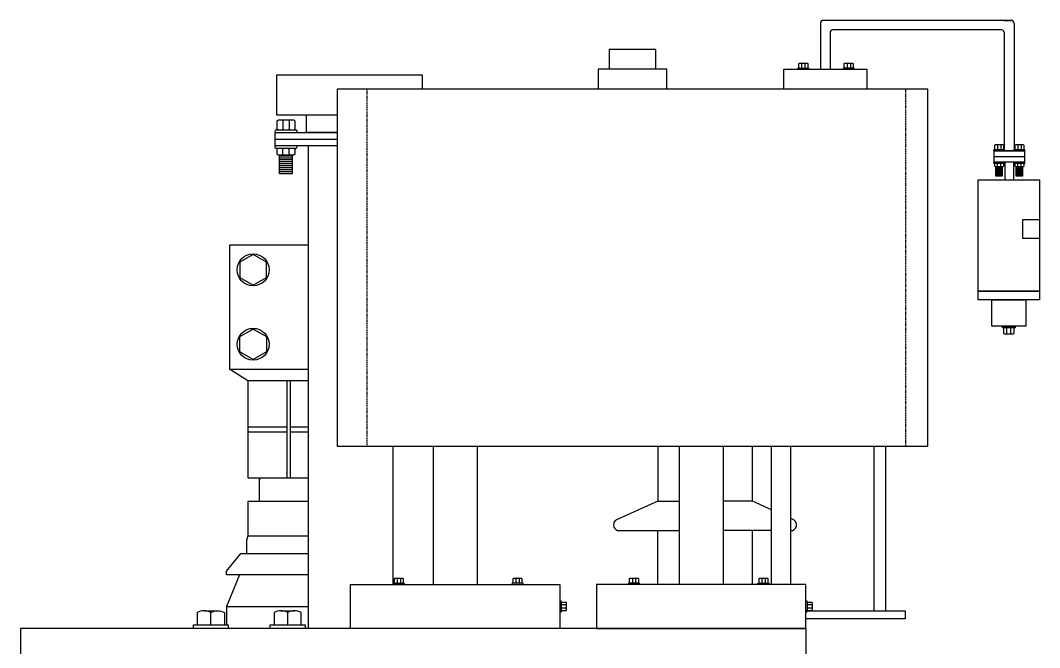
# Model space of a CAD drawing. Header units: millimetres. Extents: x 20927 to 53748, y 38421 to 54891.
# Drawn here: x 50263 to 51126, y 53131 to 53661 of the extents above; entities that cross this region are included whole.
import ezdxf

# ---------------------------------------------------------------- set-up
doc = ezdxf.new("R2010")
doc.units = ezdxf.units.MM
doc.linetypes.add('DASHEDX2', pattern=[1.5, 1, -0.5])
doc.layers.add('Btrans.', color=2, linetype='Continuous')
doc.layers.add('HIGHT', color=8, linetype='Continuous')

# ---------------------------------------------------------------- blocks, each defined once
blk = doc.blocks.new('A$C6F5A6055-flat-6')
at = {"layer": 'HIGHT'}
for p, q in [((0, 262.63), (0, 223.89)), ((161.45, 265.13), (2.5, 265.13)), ((155.84, 265.13), (161.45, 265.13)), ((163.95, 262.63), (163.95, 154.69)), ((8.12, 254.51), (8.12, 223.89)), ((153.34, 257.01), (10.62, 257.01)), ((155.84, 154.69), (155.84, 254.51)), ((147.11, 155.63), (155.55, 155.63)), ((155.49, 155.63), (147.52, 155.63)), ((147.6, 159.54), (148.07, 160.01)), ((147.6, 156.1), (147.6, 159.54)), ((148.07, 155.63), (147.6, 156.1)), ((148.07, 160.01), (149.94, 160.01)), ((148.07, 155.63), (154.59, 155.63)), ((149.48, 160.01), (149.94, 159.54)), ((149.94, 156.1), (149.48, 155.63)), ((149.94, 160.01), (152.71, 160.01)), ((150.41, 160.01), (149.94, 159.54)), ((149.94, 159.54), (149.94, 156.1)), ((149.94, 156.1), (150.41, 155.63)), ((152.24, 160.01), (152.71, 159.54)), ((152.71, 156.1), (152.24, 155.63)), ((152.71, 160.01), (154.59, 160.01)), ((153.18, 160.01), (152.71, 159.54)), ((152.71, 159.54), (152.71, 156.1)), ((152.71, 156.1), (153.18, 155.63)), ((154.59, 160.01), (155.05, 159.54)), ((155.05, 156.1), (154.59, 155.63)), ((155.05, 159.54), (155.05, 156.1)), ((164.31, 155.63), (172.74, 155.63)), ((172.69, 155.63), (164.72, 155.63)), ((164.8, 159.54), (165.27, 160.01)), ((164.8, 156.1), (164.8, 159.54)), ((165.27, 155.63), (164.8, 156.1)), ((165.27, 160.01), (167.14, 160.01)), ((165.27, 155.63), (171.78, 155.63)), ((166.67, 160.01), (167.14, 159.54)), ((167.14, 156.1), (166.67, 155.63)), ((167.61, 160.01), (167.14, 159.54)), ((167.14, 160.01), (169.91, 160.01)), ((167.14, 159.54), (167.14, 156.1)), ((167.14, 156.1), (167.61, 155.63)), ((169.44, 160.01), (169.91, 159.54)), ((169.91, 156.1), (169.44, 155.63)), ((170.38, 160.01), (169.91, 159.54)), ((169.91, 160.01), (171.78, 160.01)), ((169.91, 159.54), (169.91, 156.1)), ((169.91, 156.1), (170.38, 155.63)), ((171.78, 160.01), (172.25, 159.54)), ((172.25, 156.1), (171.78, 155.63)), ((172.25, 159.54), (172.25, 156.1)), ((147.05, 149.94), (172.74, 149.94)), ((155.55, 154.7), (147.11, 154.7)), ((148.98, 154.7), (153.67, 154.7)), ((163.95, 154.69), (155.84, 154.69)), ((172.74, 154.69), (164.31, 154.69)), ((166.18, 154.69), (170.87, 154.69)), ((147.11, 145.18), (155.55, 145.18)), ((155.55, 144.24), (147.11, 144.24)), ((147.16, 144.24), (155.13, 144.24)), ((147.6, 143.77), (148.07, 144.24)), ((147.6, 141.74), (147.6, 143.77)), ((148.07, 141.27), (147.6, 141.74)), ((154.59, 144.24), (148.07, 144.24)), ((149.94, 141.27), (148.07, 141.27)), ((148.62, 133.38), (148.62, 141.27)), ((154.02, 140.92), (148.62, 140.92)), ((154.02, 140.08), (148.62, 140.08)), ((154.02, 140.08), (148.62, 140.08)), ((154.02, 139.24), (148.62, 139.24)), ((154.02, 139.24), (148.62, 139.24)), ((154.02, 138.4), (148.62, 138.4)), ((154.02, 138.4), (148.62, 138.4)), ((153.67, 145.18), (148.98, 145.18)), ((149.94, 143.77), (149.48, 144.24)), ((149.48, 141.27), (149.94, 141.74)), ((149.94, 143.77), (150.41, 144.24)), ((149.94, 141.74), (149.94, 143.77)), ((150.41, 141.27), (149.94, 141.74)), ((152.71, 141.27), (149.94, 141.27)), ((152.71, 143.77), (152.24, 144.24)), ((152.24, 141.27), (152.71, 141.74)), ((152.71, 143.77), (153.18, 144.24)), ((152.71, 141.74), (152.71, 143.77)), ((153.18, 141.27), (152.71, 141.74)), ((154.59, 141.27), (152.71, 141.27)), ((154.02, 141.27), (154.02, 133.38)), ((154.59, 144.24), (155.05, 143.77)), ((155.05, 141.74), (154.59, 141.27)), ((155.05, 143.77), (155.05, 141.74)), ((156.26, 145.18), (156.26, 130.1)), ((163.51, 145.18), (163.51, 130.1)), ((164.31, 145.18), (172.74, 145.18)), ((172.74, 144.24), (164.31, 144.24)), ((164.36, 144.24), (172.33, 144.24)), ((164.8, 143.78), (165.27, 144.24)), ((164.8, 141.74), (164.8, 143.78)), ((165.27, 141.27), (164.8, 141.74)), ((171.78, 144.24), (165.27, 144.24)), ((167.14, 141.27), (165.27, 141.27)), ((165.82, 133.38), (165.82, 141.27)), ((171.22, 140.92), (165.82, 140.92)), ((171.22, 140.08), (165.82, 140.08)), ((171.22, 140.08), (165.82, 140.08)), ((171.22, 139.24), (165.82, 139.24)), ((171.22, 139.24), (165.82, 139.24)), ((171.22, 138.41), (165.82, 138.41)), ((171.22, 138.41), (165.82, 138.41)), ((170.87, 145.18), (166.18, 145.18)), ((167.14, 143.78), (166.67, 144.24)), ((166.67, 141.27), (167.14, 141.74)), ((167.14, 143.78), (167.61, 144.24)), ((167.14, 141.74), (167.14, 143.78)), ((167.61, 141.27), (167.14, 141.74)), ((169.91, 141.27), (167.14, 141.27)), ((169.91, 143.78), (169.44, 144.24)), ((169.44, 141.27), (169.91, 141.74)), ((169.91, 143.78), (170.38, 144.24)), ((169.91, 141.74), (169.91, 143.78)), ((170.38, 141.27), (169.91, 141.74)), ((171.78, 141.27), (169.91, 141.27)), ((171.22, 141.27), (171.22, 133.38)), ((171.78, 144.24), (172.25, 143.78)), ((172.25, 141.74), (171.78, 141.27)), ((172.25, 143.78), (172.25, 141.74)), ((154.02, 137.57), (148.62, 137.57)), ((154.02, 137.57), (148.62, 137.57)), ((154.02, 136.73), (148.62, 136.73)), ((154.02, 136.73), (148.62, 136.73)), ((154.02, 135.89), (148.62, 135.89)), ((154.02, 135.89), (148.62, 135.89)), ((154.02, 135.05), (148.62, 135.05)), ((154.02, 135.05), (148.62, 135.05)), ((154.02, 134.22), (148.62, 134.22)), ((154.02, 134.22), (148.62, 134.22)), ((154.02, 133.38), (148.62, 133.38)), ((171.22, 137.57), (165.82, 137.57)), ((171.22, 137.57), (165.82, 137.57)), ((171.22, 136.73), (165.82, 136.73)), ((171.22, 136.73), (165.82, 136.73)), ((171.22, 135.9), (165.82, 135.9)), ((171.22, 135.9), (165.82, 135.9)), ((171.22, 135.06), (165.82, 135.06)), ((171.22, 135.06), (165.82, 135.06)), ((171.22, 134.22), (165.82, 134.22)), ((171.22, 134.22), (165.82, 134.22)), ((171.22, 133.38), (165.82, 133.38)), ((164.64, 6.38), (154.51, 6.38)), ((154.51, 5.25), (164.64, 5.25)), ((164.57, 5.25), (155.01, 5.25)), ((155.67, 5.25), (155.1, 4.69)), ((155.1, 4.69), (155.1, 0.56)), ((155.1, 0.56), (155.67, 0)), ((155.67, 5.25), (163.48, 5.25)), ((156.76, 6.38), (162.39, 6.38)), ((157.92, 4.69), (157.35, 5.25)), ((157.35, 0), (157.92, 0.56)), ((157.92, 4.69), (158.48, 5.25)), ((157.92, 0.56), (157.92, 4.69)), ((158.48, 0), (157.92, 0.56)), ((161.23, 4.69), (160.67, 5.25)), ((160.67, 0), (161.23, 0.56)), ((161.23, 4.69), (161.8, 5.25)), ((161.23, 0.56), (161.23, 4.69)), ((161.8, 0), (161.23, 0.56)), ((164.05, 4.69), (163.48, 5.25)), ((163.48, 0), (164.05, 0.56)), ((164.05, 0.56), (164.05, 4.69)), ((155.67, 0), (157.92, 0)), ((157.92, 0), (161.23, 0)), ((161.23, 0), (163.48, 0))]:
    blk.add_line(p, q, dxfattribs=at)
for points in [[(147.05, 154.69), (172.74, 154.69), (172.74, 145.18), (147.05, 145.18)], [(133.56, 130.1), (185.59, 130.1), (185.59, 35.96), (133.56, 35.96)], [(133.56, 35.96), (185.59, 35.96), (185.59, 35.96), (133.56, 35.96)], [(133.56, 35.96), (185.59, 35.96), (185.59, 28.79), (133.56, 28.79)], [(145.22, 28.79), (173.93, 28.79), (173.93, 6.38), (145.22, 6.38)]]:
    blk.add_lwpolyline(points, close=True, dxfattribs=at)
blk.add_lwpolyline([(185.59, 80.51), (171.32, 80.51), (171.32, 96.68), (185.59, 96.68)], dxfattribs=at)
for centre, radius, start, end in [((2.5, 262.63), 2.5, 90, 180), ((161.45, 262.63), 2.5, 0, 90), ((10.62, 254.51), 2.5, 90, 180), ((153.34, 254.51), 2.5, 0, 90), ((147.05, 155.17), 0.473, 82.73479, 277.26521), ((155.61, 155.17), 0.473, 262.73479, 97.26521), ((164.25, 155.16), 0.473, 82.73479, 277.26521), ((172.8, 155.16), 0.473, 262.73479, 97.26521), ((147.05, 144.71), 0.473, 82.73479, 277.26521), ((155.61, 144.71), 0.473, 262.73479, 97.26521), ((164.25, 144.71), 0.473, 82.73479, 277.26521), ((172.8, 144.71), 0.473, 262.73479, 97.26521), ((154.44, 5.82), 0.567, 82.73479, 277.26521), ((164.71, 5.82), 0.567, 262.73479, 97.26521)]:
    blk.add_arc(centre, radius, start, end, dxfattribs=at)

msp = doc.modelspace()

# ---------------------------------------------------------------- linework, layer by layer
at = {"layer": 'Btrans.'}
for p, q in [((50262.65, 53146.59), (50262.65, 51537.53)), ((50927.74, 53146.59), (50262.74, 53146.59)), ((50927.65, 53146.59), (50927.65, 51537.53))]:
    msp.add_line(p, q, dxfattribs=at)
at = {"layer": 'HIGHT'}
for p, q in [((50924.13, 53624.79), (50924.13, 53621.35)), ((50926.9, 53624.79), (50926.9, 53621.35)), ((50962.6, 53624.79), (50962.6, 53621.35)), ((50965.36, 53624.79), (50965.36, 53621.35)), ((50485.77, 53577.18), (50484.83, 53576.24)), ((50491.3, 53577.18), (50490.36, 53576.24)), ((50484.83, 53569.36), (50485.77, 53568.43)), ((50490.36, 53569.36), (50491.3, 53568.43)), ((50484.72, 53552.28), (50485.65, 53553.21)), ((50485.65, 53547.27), (50484.72, 53548.21)), ((50490.25, 53552.28), (50491.19, 53553.21)), ((50491.19, 53547.27), (50490.25, 53548.21)), ((50492.87, 53546.56), (50482.07, 53546.56)), ((50492.87, 53544.89), (50482.07, 53544.89)), ((50492.87, 53543.22), (50482.07, 53543.22)), ((50492.87, 53541.54), (50482.07, 53541.54)), ((50492.87, 53539.87), (50482.07, 53539.87)), ((50492.87, 53538.19), (50482.07, 53538.19)), ((50492.87, 53536.52), (50482.07, 53536.52)), ((50492.87, 53534.84), (50482.07, 53534.84)), ((50492.87, 53533.17), (50482.07, 53533.17)), ((50455.2, 53356.24), (50439.7, 53366.24)), ((50488.2, 53356.24), (50488.2, 53274.24)), ((50491.2, 53356.24), (50491.2, 53274.24)), ((50455.2, 53317.31), (50488.2, 53317.31)), ((50491.2, 53317.31), (50506.6, 53317.31)), ((50455.2, 53313.18), (50488.2, 53313.18)), ((50491.2, 53313.18), (50506.6, 53313.18)), ((50882.38, 53254.53), (50857.85, 53254.53)), ((50802.38, 53184.09), (50802.38, 53229.53)), ((50898.66, 53229.53), (50857.85, 53229.53)), ((50882.38, 53184.09), (50882.38, 53229.53)), ((50581.17, 53189.41), (50581.64, 53188.94)), ((50581.64, 53185.5), (50581.17, 53185.03)), ((50584.87, 53189.41), (50584.4, 53188.94)), ((50584.4, 53185.5), (50584.87, 53185.03)), ((50681.77, 53189.41), (50682.23, 53188.94)), ((50682.23, 53185.5), (50681.77, 53185.03)), ((50685.47, 53189.41), (50685, 53188.94)), ((50685, 53185.5), (50685.47, 53185.03)), ((50780.34, 53189.41), (50780.81, 53188.94)), ((50780.81, 53185.5), (50780.34, 53185.03)), ((50784.05, 53189.41), (50783.58, 53188.94)), ((50783.58, 53185.5), (50784.05, 53185.03)), ((50889.98, 53189.41), (50890.44, 53188.94)), ((50890.44, 53185.5), (50889.98, 53185.03)), ((50893.68, 53189.41), (50893.21, 53188.94)), ((50893.21, 53185.5), (50893.68, 53185.03)), ((50418.18, 53161.71), (50429.73, 53161.71)), ((50437.2, 53165.24), (50437.2, 53149.95)), ((50483.18, 53161.71), (50494.73, 53161.71)), ((50488.95, 53149.95), (50488.95, 53160.14)), ((50720.94, 53166.72), (50720.47, 53167.19)), ((50720.94, 53163.96), (50720.47, 53163.49)), ((50724.85, 53167.19), (50724.38, 53166.72)), ((50724.85, 53163.49), (50724.38, 53163.96)), ((50929.15, 53166.72), (50928.68, 53167.19)), ((50929.15, 53163.96), (50928.68, 53163.49)), ((50933.06, 53167.19), (50932.59, 53166.72)), ((50933.06, 53163.49), (50932.59, 53163.96))]:
    msp.add_line(p, q, dxfattribs=at)
at = {"layer": 'HIGHT', "linetype": 'DASHEDX2'}
for p, q in [((50555.98, 53603.23), (50555.98, 53300.89)), ((51012.23, 53300.89), (51012.23, 53603.23))]:
    msp.add_line(p, q, dxfattribs=at)
at = {"layer": 'HIGHT'}
for points in [[(50800.73, 53619.94), (50800.73, 53636.66), (50761.22, 53636.66), (50761.22, 53619.94)], [(50922.26, 53620.88), (50921.79, 53621.35), (50921.79, 53624.79), (50922.26, 53625.26), (50928.78, 53625.26), (50929.24, 53624.79), (50929.24, 53621.35), (50928.78, 53620.88)], [(50924.6, 53625.26), (50924.13, 53624.79), (50923.67, 53625.26)], [(50926.43, 53625.26), (50926.9, 53624.79), (50927.37, 53625.26)], [(50960.72, 53620.88), (50960.25, 53621.35), (50960.25, 53624.79), (50960.72, 53625.26), (50967.24, 53625.26), (50967.71, 53624.79), (50967.71, 53621.35), (50967.24, 53620.88)], [(50963.06, 53625.26), (50962.6, 53624.79), (50962.13, 53625.26)], [(50964.89, 53625.26), (50965.36, 53624.79), (50965.83, 53625.26)], [(50810.11, 53603.23), (50810.11, 53619.94), (50751.84, 53619.94), (50751.84, 53603.23)], [(50909.03, 53603.23), (50909.03, 53619.94), (50979.3, 53619.94), (50979.3, 53603.23)], [(50924.6, 53620.88), (50924.13, 53621.35), (50923.67, 53620.88)], [(50927.37, 53620.88), (50926.9, 53621.35), (50926.43, 53620.88)], [(50963.06, 53620.88), (50962.6, 53621.35), (50962.13, 53620.88)], [(50965.83, 53620.88), (50965.36, 53621.35), (50964.89, 53620.88)], [(50530.98, 53581.19), (50479.74, 53581.19), (50479.74, 53615.24), (50602.85, 53615.24), (50602.85, 53603.23)], [(50481.08, 53568.43), (50480.14, 53569.36), (50480.14, 53576.24), (50481.08, 53577.18), (50494.11, 53577.18), (50495.05, 53576.24), (50495.05, 53569.36), (50494.11, 53568.43)], [(50483.89, 53577.18), (50484.83, 53576.24), (50484.83, 53569.36), (50483.89, 53568.43)], [(50489.42, 53577.18), (50490.36, 53576.24), (50490.36, 53569.36), (50489.42, 53568.43)], [(50530.98, 53566.49), (50504.9, 53566.49), (50504.9, 53581.19)], [(50530.98, 53555.27), (50478.38, 53555.27), (50478.38, 53566.55), (50530.98, 53566.55)], [(50478.38, 53560.91), (50530.98, 53560.91)], [(50494, 53553.21), (50494.94, 53552.28), (50494.94, 53548.21), (50494, 53547.27), (50480.97, 53547.27), (50480.03, 53548.21), (50480.03, 53552.28), (50480.97, 53553.21)], [(50483.78, 53547.27), (50484.72, 53548.21), (50484.72, 53552.28), (50483.78, 53553.21)], [(50489.31, 53547.27), (50490.25, 53548.21), (50490.25, 53552.28), (50489.31, 53553.21)], [(50542.24, 53146.59), (50542.24, 53184.09), (50719.53, 53184.09), (50719.53, 53146.59), (50506.6, 53146.59), (50506.6, 53555.27)], [(50492.87, 53547.27), (50492.87, 53531.49), (50482.07, 53531.49), (50482.07, 53547.27)], [(50506.6, 53471.24), (50439.7, 53471.24), (50439.7, 53366.24), (50506.6, 53366.24)], [(50506.6, 53356.24), (50455.2, 53356.24), (50455.2, 53274.24), (50506.6, 53274.24)], [(50577.88, 53300.89), (50577.88, 53184.09)], [(50612.14, 53300.89), (50612.14, 53184.09)], [(50649.64, 53184.09), (50649.64, 53300.89)], [(50802.38, 53300.89), (50802.38, 53254.53), (50820.35, 53254.53)], [(50820.35, 53300.89), (50820.35, 53184.09)], [(50857.85, 53184.09), (50857.85, 53300.89)], [(50898.66, 53247.23), (50882.38, 53254.53), (50882.38, 53300.89)], [(50898.66, 53184.09), (50898.66, 53300.89)], [(50914.83, 53300.89), (50914.83, 53184.09)], [(50985.54, 53161.81), (50985.54, 53300.89)], [(50995.06, 53300.89), (50995.06, 53161.81)], [(50466.01, 53274.25), (50464.7, 53272.94), (50464.7, 53254.24)], [(50506.6, 53254.09), (50455.2, 53254.24), (50455.2, 53225.24), (50506.6, 53225.24)], [(50455.2, 53225.24), (50454.2, 53221.24), (50454.2, 53210.24)], [(50506.6, 53192.24), (50437.2, 53192.24), (50437.2, 53195.24), (50449.2, 53210.24), (50506.6, 53210.24)], [(50448.2, 53192.24), (50437.2, 53165.24), (50506.6, 53165.24)], [(50579.76, 53185.03), (50579.29, 53185.5), (50579.29, 53188.94), (50579.76, 53189.41), (50586.28, 53189.41), (50586.75, 53188.94), (50586.75, 53185.5), (50586.28, 53185.03)], [(50582.11, 53189.41), (50581.64, 53188.94), (50581.64, 53185.5), (50582.11, 53185.03)], [(50583.94, 53189.41), (50584.4, 53188.94), (50584.4, 53185.5), (50583.94, 53185.03)], [(50680.36, 53185.03), (50679.89, 53185.5), (50679.89, 53188.94), (50680.36, 53189.41), (50686.88, 53189.41), (50687.34, 53188.94), (50687.34, 53185.5), (50686.88, 53185.03)], [(50682.7, 53189.41), (50682.23, 53188.94), (50682.23, 53185.5), (50682.7, 53185.03)], [(50684.53, 53189.41), (50685, 53188.94), (50685, 53185.5), (50684.53, 53185.03)], [(50778.94, 53185.03), (50778.47, 53185.5), (50778.47, 53188.94), (50778.94, 53189.41), (50785.45, 53189.41), (50785.92, 53188.94), (50785.92, 53185.5), (50785.45, 53185.03)], [(50781.28, 53189.41), (50780.81, 53188.94), (50780.81, 53185.5), (50781.28, 53185.03)], [(50783.11, 53189.41), (50783.58, 53188.94), (50783.58, 53185.5), (50783.11, 53185.03)], [(50888.57, 53185.03), (50888.1, 53185.5), (50888.1, 53188.94), (50888.57, 53189.41), (50895.09, 53189.41), (50895.55, 53188.94), (50895.55, 53185.5), (50895.09, 53185.03)], [(50890.91, 53189.41), (50890.44, 53188.94), (50890.44, 53185.5), (50890.91, 53185.03)], [(50892.74, 53189.41), (50893.21, 53188.94), (50893.21, 53185.5), (50892.74, 53185.03)], [(50720.47, 53168.6), (50720.94, 53169.07), (50724.38, 53169.07), (50724.85, 53168.6), (50724.85, 53162.08), (50724.38, 53161.61), (50720.94, 53161.61), (50720.47, 53162.08)], [(50928.68, 53168.6), (50929.15, 53169.07), (50932.59, 53169.07), (50933.06, 53168.6), (50933.06, 53162.08), (50932.59, 53161.61), (50929.15, 53161.61), (50928.68, 53162.08)], [(50724.85, 53166.25), (50724.38, 53166.72), (50720.94, 53166.72), (50720.47, 53166.25)], [(50724.85, 53164.43), (50724.38, 53163.96), (50720.94, 53163.96), (50720.47, 53164.43)], [(50927.74, 53161.81), (51011.79, 53161.81), (51011.79, 53155.01), (50927.74, 53155.01)], [(50933.06, 53166.25), (50932.59, 53166.72), (50929.15, 53166.72), (50928.68, 53166.25)], [(50933.06, 53164.43), (50932.59, 53163.96), (50929.15, 53163.96), (50928.68, 53164.43)], [(50409.25, 53146.59), (50409.25, 53149.95), (50438.66, 53149.95), (50438.66, 53146.59)], [(50474.25, 53146.59), (50474.25, 53149.95), (50503.66, 53149.95), (50503.66, 53146.59)]]:
    msp.add_lwpolyline(points, dxfattribs=at)
for points in [[(50921.3, 53619.94, -1.135579), (50921.3, 53620.88), (50929.74, 53620.88, -1.135579), (50929.74, 53619.94)], [(50968.2, 53619.94, 1.135579), (50968.2, 53620.88), (50959.76, 53620.88, 1.135579), (50959.76, 53619.94)], [(50496.03, 53566.55, 1.135579), (50496.03, 53568.43), (50479.16, 53568.43, 1.135579), (50479.16, 53566.55)], [(50802.38, 53254.53), (50767.23, 53238.77, 0.753517), (50769.88, 53229.53), (50820.35, 53229.53)], [(50914.83, 53229.53), (50914.88, 53229.53, 0.753517), (50917.53, 53238.77), (50914.83, 53239.98)], [(50578.8, 53184.09, -1.135579), (50578.8, 53185.03), (50587.24, 53185.03, -1.135579), (50587.24, 53184.09)], [(50687.84, 53184.09, 1.135579), (50687.84, 53185.03), (50679.4, 53185.03, 1.135579), (50679.4, 53184.09)], [(50786.41, 53184.09, 1.135579), (50786.41, 53185.03), (50777.98, 53185.03, 1.135579), (50777.98, 53184.09)], [(50887.61, 53184.09, -1.135579), (50887.61, 53185.03), (50896.05, 53185.03, -1.135579), (50896.05, 53184.09)], [(50719.53, 53169.56, -1.135579), (50720.47, 53169.56), (50720.47, 53161.12, -1.135579), (50719.53, 53161.12)], [(50927.74, 53169.56, -1.135579), (50928.68, 53169.56), (50928.68, 53161.12, -1.135579), (50927.74, 53161.12)], [(50423.95, 53160.14, 0.27283), (50412.41, 53160.14), (50412.41, 53149.95)], [(50423.95, 53149.95), (50423.95, 53160.14, -0.27283), (50435.5, 53160.14), (50435.5, 53149.95)], [(50500.5, 53149.95), (50500.5, 53160.14, 0.27283), (50488.95, 53160.14, 0.27283), (50477.41, 53160.14), (50477.41, 53149.95)]]:
    msp.add_lwpolyline(points, format="xyb", dxfattribs=at)
for points in [[(50530.98, 53603.23), (50530.98, 53300.89), (51030.98, 53300.89), (51030.98, 53603.23)], [(50470.9, 53456.71), (50459.7, 53463.18), (50448.5, 53456.71), (50448.5, 53443.78), (50459.7, 53437.31), (50470.9, 53443.78)], [(50470.9, 53380.78), (50459.7, 53374.31), (50448.5, 53380.78), (50448.5, 53393.71), (50459.7, 53400.18), (50470.9, 53393.71)], [(50927.74, 53146.59), (50927.74, 53184.09), (50750.45, 53184.09), (50750.45, 53146.59)]]:
    msp.add_lwpolyline(points, close=True, dxfattribs=at)
msp.add_lwpolyline([(50495.92, 53553.21, 1.135579), (50495.92, 53555.09), (50479.05, 53555.09, 1.135579), (50479.05, 53553.21)], format="xyb", close=True, dxfattribs=at)
for centre in [(50459.7, 53450.24), (50459.7, 53387.24)]:
    msp.add_circle(centre, 13.5, dxfattribs=at)

# ---------------------------------------------------------------- block references
msp.add_blockref('A$C6F5A6055-flat-6', (50940.02, 53396.21))

doc.saveas('drawing.dxf')
